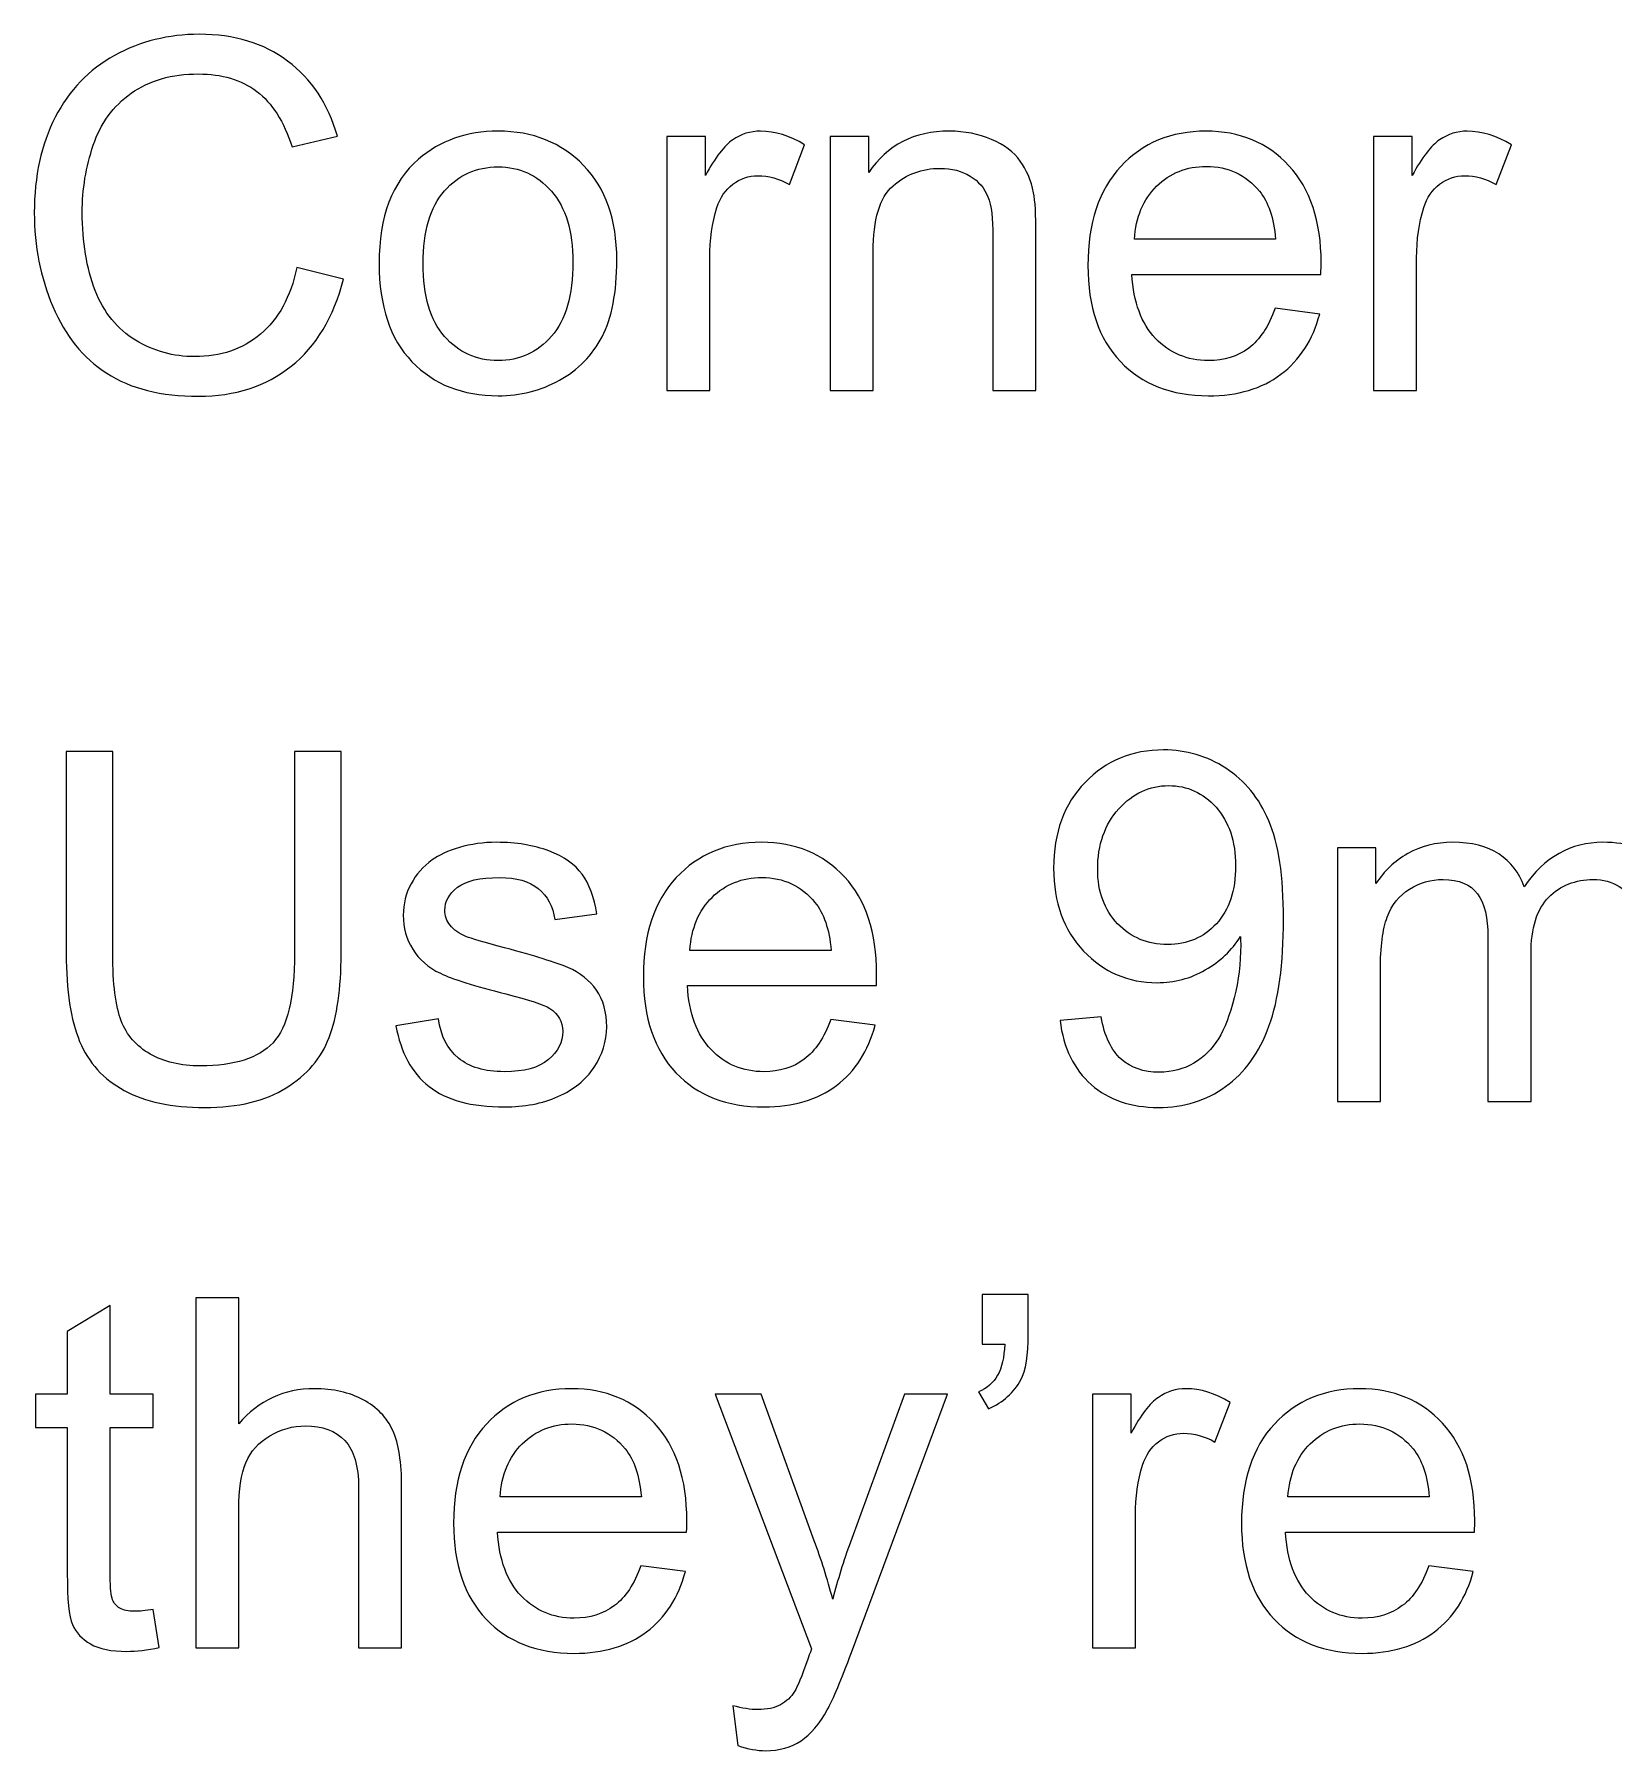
# Model space of a CAD drawing. Header units: millimetres. Extents: x 198 to 2323, y -968 to 148.
# Drawn here: x 1281.2 to 1363.2, y -944 to -854.8 of the extents above; entities that cross this region are included whole.
import ezdxf

# ---------------------------------------------------------------- set-up
doc = ezdxf.new("R2010")
doc.units = ezdxf.units.MM
doc.header["$MEASUREMENT"] = 0
doc.layers.add('Layer 1', color=7, linetype='Continuous')

msp = doc.modelspace()

# ---------------------------------------------------------------- linework, layer by layer
at = {"layer": 'Layer 1', "color": 250}
for points, knots in [([(1294.8207, -866.9577), (1294.8207, -866.9577), (1297.2337, -867.5673), (1297.2337, -867.5673), (1296.7299, -869.5442), (1295.824, -871.0471), (1294.5159, -872.0842), (1293.2078, -873.1214), (1291.6076, -873.6421), (1289.7153, -873.6421), (1287.7595, -873.6421), (1286.1678, -873.2442), (1284.9401, -872.4441), (1283.7124, -871.6482), (1282.7811, -870.4925), (1282.1419, -868.9812), (1281.5026, -867.4657), (1281.1809, -865.8443), (1281.1809, -864.1086), (1281.1809, -862.2163), (1281.5407, -860.5653), (1282.2646, -859.1556), (1282.9885, -857.7459), (1284.0172, -856.6749), (1285.3507, -855.9425), (1286.6842, -855.2102), (1288.1532, -854.8461), (1289.7534, -854.8461), (1291.5737, -854.8461), (1293.102, -855.3075), (1294.3381, -856.2346), (1295.5785, -857.1617), (1296.4421, -858.4614), (1296.9289, -860.1378), (1296.9289, -860.1378), (1294.5667, -860.6966), (1294.5667, -860.6966), (1294.1476, -859.3758), (1293.5338, -858.4106), (1292.7337, -857.8094), (1291.9336, -857.2041), (1290.926, -856.9035), (1289.7111, -856.9035), (1288.3183, -856.9035), (1287.1499, -857.2379), (1286.2143, -857.9068), (1285.2788, -858.5757), (1284.6184, -859.4774), (1284.2416, -860.6034), (1283.8606, -861.7337), (1283.6701, -862.8979), (1283.6701, -864.0959), (1283.6701, -865.6411), (1283.8945, -866.9915), (1284.3432, -868.143), (1284.7919, -869.2987), (1285.4904, -870.1581), (1286.4387, -870.7296), (1287.387, -871.3011), (1288.4114, -871.5847), (1289.5163, -871.5847), (1290.8625, -871.5847), (1291.9971, -871.1952), (1292.9284, -870.4205), (1293.8597, -869.6416), (1294.4905, -868.4901), (1294.8207, -866.9577)], [0, 0, 0, 0, 0.0454545, 0.0454545, 0.0454545, 0.0909091, 0.0909091, 0.0909091, 0.1363636, 0.1363636, 0.1363636, 0.1818182, 0.1818182, 0.1818182, 0.2272727, 0.2272727, 0.2272727, 0.2727273, 0.2727273, 0.2727273, 0.3181818, 0.3181818, 0.3181818, 0.3636364, 0.3636364, 0.3636364, 0.4090909, 0.4090909, 0.4090909, 0.4545455, 0.4545455, 0.4545455, 0.5, 0.5, 0.5, 0.5454545, 0.5454545, 0.5454545, 0.5909091, 0.5909091, 0.5909091, 0.6363636, 0.6363636, 0.6363636, 0.6818182, 0.6818182, 0.6818182, 0.7272727, 0.7272727, 0.7272727, 0.7727273, 0.7727273, 0.7727273, 0.8181818, 0.8181818, 0.8181818, 0.8636364, 0.8636364, 0.8636364, 0.9090909, 0.9090909, 0.9090909, 0.9545455, 0.9545455, 0.9545455, 1, 1, 1, 1]), ([(1299.0921, -866.746), (1299.0921, -864.3118), (1299.7694, -862.5084), (1301.1283, -861.3358), (1302.2586, -860.3621), (1303.6429, -859.8753), (1305.2728, -859.8753), (1307.0804, -859.8753), (1308.5621, -860.468), (1309.7135, -861.6533), (1310.8608, -862.8344), (1311.4365, -864.4727), (1311.4365, -866.5597), (1311.4365, -868.2531), (1311.1825, -869.5823), (1310.6745, -870.5518), (1310.1665, -871.5212), (1309.4257, -872.2747), (1308.452, -872.8124), (1307.4826, -873.35), (1306.42, -873.6167), (1305.2728, -873.6167), (1303.427, -873.6167), (1301.9369, -873.0283), (1300.7981, -871.8472), (1299.6594, -870.6661), (1299.0921, -868.9643), (1299.0921, -866.746)], [0, 0, 0, 0, 0.1111111, 0.1111111, 0.1111111, 0.2222222, 0.2222222, 0.2222222, 0.3333333, 0.3333333, 0.3333333, 0.4444444, 0.4444444, 0.4444444, 0.5555556, 0.5555556, 0.5555556, 0.6666667, 0.6666667, 0.6666667, 0.7777778, 0.7777778, 0.7777778, 0.8888889, 0.8888889, 0.8888889, 1, 1, 1, 1]), ([(1314.0315, -873.3373), (1314.0315, -873.3373), (1314.0315, -860.1547), (1314.0315, -860.1547), (1314.0315, -860.1547), (1316.0381, -860.1547), (1316.0381, -860.1547), (1316.0381, -860.1547), (1316.0381, -862.174), (1316.0381, -862.174), (1316.5503, -861.2384), (1317.0245, -860.6204), (1317.4605, -860.324), (1317.8965, -860.0235), (1318.3749, -859.8753), (1318.8956, -859.8753), (1319.6491, -859.8753), (1320.4154, -860.1124), (1321.1943, -860.5823), (1321.1943, -860.5823), (1320.3984, -862.6439), (1320.3984, -862.6439), (1319.8566, -862.3391), (1319.3147, -862.1867), (1318.7728, -862.1867), (1318.286, -862.1867), (1317.85, -862.3349), (1317.4647, -862.627), (1317.0795, -862.9191), (1316.8043, -863.3255), (1316.6392, -863.8462), (1316.3895, -864.6378), (1316.2667, -865.5056), (1316.2667, -866.4497), (1316.2667, -866.4497), (1316.2667, -873.3373), (1316.2667, -873.3373), (1316.2667, -873.3373), (1314.0315, -873.3373), (1314.0315, -873.3373)], [0, 0, 0, 0, 0.0769231, 0.0769231, 0.0769231, 0.1538462, 0.1538462, 0.1538462, 0.2307692, 0.2307692, 0.2307692, 0.3076923, 0.3076923, 0.3076923, 0.3846154, 0.3846154, 0.3846154, 0.4615385, 0.4615385, 0.4615385, 0.5384615, 0.5384615, 0.5384615, 0.6153846, 0.6153846, 0.6153846, 0.6923077, 0.6923077, 0.6923077, 0.7692308, 0.7692308, 0.7692308, 0.8461538, 0.8461538, 0.8461538, 0.9230769, 0.9230769, 0.9230769, 1, 1, 1, 1]), ([(1322.5151, -873.3373), (1322.5151, -873.3373), (1322.5151, -860.1547), (1322.5151, -860.1547), (1322.5151, -860.1547), (1324.5217, -860.1547), (1324.5217, -860.1547), (1324.5217, -860.1547), (1324.5217, -862.0258), (1324.5217, -862.0258), (1325.4869, -860.5907), (1326.8839, -859.8753), (1328.7085, -859.8753), (1329.5043, -859.8753), (1330.2325, -860.0192), (1330.8971, -860.3029), (1331.5617, -860.5865), (1332.0613, -860.9633), (1332.3915, -861.4247), (1332.7217, -861.8861), (1332.9545, -862.4365), (1333.0857, -863.0715), (1333.1662, -863.4863), (1333.2085, -864.2102), (1333.2085, -865.2432), (1333.2085, -865.2432), (1333.2085, -873.3373), (1333.2085, -873.3373), (1333.2085, -873.3373), (1330.9733, -873.3373), (1330.9733, -873.3373), (1330.9733, -873.3373), (1330.9733, -865.3278), (1330.9733, -865.3278), (1330.9733, -864.4177), (1330.8886, -863.7361), (1330.7151, -863.2874), (1330.5415, -862.8386), (1330.2325, -862.4788), (1329.7922, -862.2079), (1329.3519, -861.9412), (1328.8312, -861.8057), (1328.2386, -861.8057), (1327.2903, -861.8057), (1326.4733, -862.1063), (1325.7832, -862.7116), (1325.0932, -863.3128), (1324.7503, -864.46), (1324.7503, -866.1449), (1324.7503, -866.1449), (1324.7503, -873.3373), (1324.7503, -873.3373), (1324.7503, -873.3373), (1322.5151, -873.3373), (1322.5151, -873.3373)], [0, 0, 0, 0, 0.0555556, 0.0555556, 0.0555556, 0.1111111, 0.1111111, 0.1111111, 0.1666667, 0.1666667, 0.1666667, 0.2222222, 0.2222222, 0.2222222, 0.2777778, 0.2777778, 0.2777778, 0.3333333, 0.3333333, 0.3333333, 0.3888889, 0.3888889, 0.3888889, 0.4444444, 0.4444444, 0.4444444, 0.5, 0.5, 0.5, 0.5555556, 0.5555556, 0.5555556, 0.6111111, 0.6111111, 0.6111111, 0.6666667, 0.6666667, 0.6666667, 0.7222222, 0.7222222, 0.7222222, 0.7777778, 0.7777778, 0.7777778, 0.8333333, 0.8333333, 0.8333333, 0.8888889, 0.8888889, 0.8888889, 0.9444444, 0.9444444, 0.9444444, 1, 1, 1, 1]), ([(1345.6333, -869.0701), (1345.6333, -869.0701), (1347.9447, -869.3749), (1347.9447, -869.3749), (1347.5849, -870.7169), (1346.9118, -871.7625), (1345.9296, -872.5033), (1344.9475, -873.2442), (1343.6944, -873.6167), (1342.1662, -873.6167), (1340.2443, -873.6167), (1338.7203, -873.024), (1337.5942, -871.8387), (1336.4681, -870.6576), (1335.9051, -868.9939), (1335.9051, -866.8561), (1335.9051, -864.6463), (1336.4724, -862.9275), (1337.6111, -861.7083), (1338.7499, -860.4849), (1340.2273, -859.8753), (1342.0434, -859.8753), (1343.8003, -859.8753), (1345.2354, -860.4722), (1346.3487, -861.6702), (1347.4621, -862.8683), (1348.0209, -864.5531), (1348.0209, -866.7248), (1348.0209, -866.8561), (1348.0167, -867.055), (1348.0082, -867.3175), (1348.0082, -867.3175), (1338.1911, -867.3175), (1338.1911, -867.3175), (1338.2758, -868.7611), (1338.6822, -869.8702), (1339.4188, -870.6364), (1340.1511, -871.4027), (1341.0698, -871.7879), (1342.1662, -871.7879), (1342.9832, -871.7879), (1343.6817, -871.572), (1344.2575, -871.1402), (1344.8374, -870.7084), (1345.2946, -870.0184), (1345.6333, -869.0701)], [0, 0, 0, 0, 0.0666667, 0.0666667, 0.0666667, 0.1333333, 0.1333333, 0.1333333, 0.2, 0.2, 0.2, 0.2666667, 0.2666667, 0.2666667, 0.3333333, 0.3333333, 0.3333333, 0.4, 0.4, 0.4, 0.4666667, 0.4666667, 0.4666667, 0.5333333, 0.5333333, 0.5333333, 0.6, 0.6, 0.6, 0.6666667, 0.6666667, 0.6666667, 0.7333333, 0.7333333, 0.7333333, 0.8, 0.8, 0.8, 0.8666667, 0.8666667, 0.8666667, 0.9333333, 0.9333333, 0.9333333, 1, 1, 1, 1]), ([(1350.7429, -873.3373), (1350.7429, -873.3373), (1350.7429, -860.1547), (1350.7429, -860.1547), (1350.7429, -860.1547), (1352.7495, -860.1547), (1352.7495, -860.1547), (1352.7495, -860.1547), (1352.7495, -862.174), (1352.7495, -862.174), (1353.2617, -861.2384), (1353.7359, -860.6204), (1354.1719, -860.324), (1354.6079, -860.0235), (1355.0863, -859.8753), (1355.607, -859.8753), (1356.3605, -859.8753), (1357.1268, -860.1124), (1357.9057, -860.5823), (1357.9057, -860.5823), (1357.1098, -862.6439), (1357.1098, -862.6439), (1356.568, -862.3391), (1356.0261, -862.1867), (1355.4842, -862.1867), (1354.9974, -862.1867), (1354.5614, -862.3349), (1354.1761, -862.627), (1353.7909, -862.9191), (1353.5157, -863.3255), (1353.3506, -863.8462), (1353.1009, -864.6378), (1352.9781, -865.5056), (1352.9781, -866.4497), (1352.9781, -866.4497), (1352.9781, -873.3373), (1352.9781, -873.3373), (1352.9781, -873.3373), (1350.7429, -873.3373), (1350.7429, -873.3373)], [0, 0, 0, 0, 0.0769231, 0.0769231, 0.0769231, 0.1538462, 0.1538462, 0.1538462, 0.2307692, 0.2307692, 0.2307692, 0.3076923, 0.3076923, 0.3076923, 0.3846154, 0.3846154, 0.3846154, 0.4615385, 0.4615385, 0.4615385, 0.5384615, 0.5384615, 0.5384615, 0.6153846, 0.6153846, 0.6153846, 0.6923077, 0.6923077, 0.6923077, 0.7692308, 0.7692308, 0.7692308, 0.8461538, 0.8461538, 0.8461538, 0.9230769, 0.9230769, 0.9230769, 1, 1, 1, 1]), ([(1301.3781, -866.7502), (1301.3781, -868.4351), (1301.7464, -869.6966), (1302.483, -870.5306), (1303.2238, -871.3688), (1304.1509, -871.7879), (1305.2728, -871.7879), (1306.3819, -871.7879), (1307.3048, -871.3688), (1308.0456, -870.5264), (1308.7822, -869.6839), (1309.1505, -868.4012), (1309.1505, -866.6783), (1309.1505, -865.0527), (1308.778, -863.8208), (1308.0371, -862.9868), (1307.2963, -862.1486), (1306.3734, -861.7295), (1305.2728, -861.7295), (1304.1509, -861.7295), (1303.2238, -862.1444), (1302.483, -862.9783), (1301.7464, -863.8123), (1301.3781, -865.0696), (1301.3781, -866.7502)], [0, 0, 0, 0, 0.125, 0.125, 0.125, 0.25, 0.25, 0.25, 0.375, 0.375, 0.375, 0.5, 0.5, 0.5, 0.625, 0.625, 0.625, 0.75, 0.75, 0.75, 0.875, 0.875, 0.875, 1, 1, 1, 1]), ([(1338.3181, -865.4887), (1338.3181, -865.4887), (1345.6587, -865.4887), (1345.6587, -865.4887), (1345.5613, -864.3796), (1345.2777, -863.5498), (1344.8163, -862.9953), (1344.1093, -862.1359), (1343.1864, -861.7041), (1342.0561, -861.7041), (1341.0317, -861.7041), (1340.1723, -862.047), (1339.4738, -862.7328), (1338.7795, -863.4186), (1338.3943, -864.3372), (1338.3181, -865.4887)], [0, 0, 0, 0, 0.2, 0.2, 0.2, 0.4, 0.4, 0.4, 0.6, 0.6, 0.6, 0.8, 0.8, 0.8, 1, 1, 1, 1]), ([(1294.7026, -892.0831), (1294.7026, -892.0831), (1297.1156, -892.0831), (1297.1156, -892.0831), (1297.1156, -892.0831), (1297.1156, -902.586), (1297.1156, -902.586), (1297.1156, -904.4148), (1296.9082, -905.8668), (1296.4975, -906.9421), (1296.0827, -908.0131), (1295.3376, -908.8894), (1294.2623, -909.5625), (1293.1828, -910.2356), (1291.7731, -910.5743), (1290.0205, -910.5743), (1288.323, -910.5743), (1286.9302, -910.2822), (1285.8507, -909.6938), (1284.767, -909.1053), (1283.9965, -908.2587), (1283.5351, -907.1453), (1283.0736, -906.0319), (1282.8408, -904.5122), (1282.8408, -902.586), (1282.8408, -902.586), (1282.8408, -892.0831), (1282.8408, -892.0831), (1282.8408, -892.0831), (1285.2538, -892.0831), (1285.2538, -892.0831), (1285.2538, -892.0831), (1285.2538, -902.5818), (1285.2538, -902.5818), (1285.2538, -904.1608), (1285.402, -905.3292), (1285.6941, -906.0743), (1285.9862, -906.8236), (1286.4857, -907.4035), (1287.2011, -907.8057), (1287.9123, -908.2121), (1288.7844, -908.4153), (1289.8131, -908.4153), (1291.5742, -908.4153), (1292.8315, -908.0131), (1293.5808, -907.213), (1294.3301, -906.4087), (1294.7026, -904.8678), (1294.7026, -902.5818), (1294.7026, -902.5818), (1294.7026, -892.0831), (1294.7026, -892.0831)], [0, 0, 0, 0, 0.0588235, 0.0588235, 0.0588235, 0.1176471, 0.1176471, 0.1176471, 0.1764706, 0.1764706, 0.1764706, 0.2352941, 0.2352941, 0.2352941, 0.2941176, 0.2941176, 0.2941176, 0.3529412, 0.3529412, 0.3529412, 0.4117647, 0.4117647, 0.4117647, 0.4705882, 0.4705882, 0.4705882, 0.5294118, 0.5294118, 0.5294118, 0.5882353, 0.5882353, 0.5882353, 0.6470588, 0.6470588, 0.6470588, 0.7058824, 0.7058824, 0.7058824, 0.7647059, 0.7647059, 0.7647059, 0.8235294, 0.8235294, 0.8235294, 0.8823529, 0.8823529, 0.8823529, 0.9411765, 0.9411765, 0.9411765, 1, 1, 1, 1]), ([(1334.4578, -906.0531), (1334.4578, -906.0531), (1336.5914, -905.8753), (1336.5914, -905.8753), (1336.7734, -906.8828), (1337.1206, -907.611), (1337.6328, -908.0639), (1338.145, -908.5169), (1338.8012, -908.7455), (1339.6055, -908.7455), (1340.2913, -908.7455), (1340.8925, -908.5889), (1341.4132, -908.2714), (1341.9339, -907.9581), (1342.3572, -907.539), (1342.6832, -907.0098), (1343.0091, -906.4849), (1343.2843, -905.7737), (1343.5087, -904.8805), (1343.733, -903.9872), (1343.8431, -903.0771), (1343.8431, -902.15), (1343.8431, -902.0526), (1343.8389, -901.9002), (1343.8304, -901.7012), (1343.3859, -902.4124), (1342.7763, -902.9924), (1342.0058, -903.4327), (1341.2354, -903.8772), (1340.3972, -904.0973), (1339.4997, -904.0973), (1337.9969, -904.0973), (1336.7269, -903.5512), (1335.6855, -902.459), (1334.6483, -901.371), (1334.1276, -899.9317), (1334.1276, -898.1452), (1334.1276, -896.2995), (1334.6695, -894.8178), (1335.7574, -893.6918), (1336.8412, -892.5699), (1338.2001, -892.0069), (1339.8384, -892.0069), (1341.0152, -892.0069), (1342.0947, -892.3244), (1343.0769, -892.9636), (1344.0548, -893.5986), (1344.7956, -894.5046), (1345.3036, -895.6857), (1345.8116, -896.8625), (1346.0656, -898.5686), (1346.0656, -900.7995), (1346.0656, -903.1236), (1345.8158, -904.9736), (1345.3121, -906.3494), (1344.8083, -907.7295), (1344.0548, -908.7751), (1343.0599, -909.4948), (1342.0651, -910.2145), (1340.9009, -910.5743), (1339.5632, -910.5743), (1338.1408, -910.5743), (1336.9809, -910.1806), (1336.0792, -909.389), (1335.1817, -908.5973), (1334.6398, -907.484), (1334.4578, -906.0531)], [0, 0, 0, 0, 0.0454545, 0.0454545, 0.0454545, 0.0909091, 0.0909091, 0.0909091, 0.1363636, 0.1363636, 0.1363636, 0.1818182, 0.1818182, 0.1818182, 0.2272727, 0.2272727, 0.2272727, 0.2727273, 0.2727273, 0.2727273, 0.3181818, 0.3181818, 0.3181818, 0.3636364, 0.3636364, 0.3636364, 0.4090909, 0.4090909, 0.4090909, 0.4545455, 0.4545455, 0.4545455, 0.5, 0.5, 0.5, 0.5454545, 0.5454545, 0.5454545, 0.5909091, 0.5909091, 0.5909091, 0.6363636, 0.6363636, 0.6363636, 0.6818182, 0.6818182, 0.6818182, 0.7272727, 0.7272727, 0.7272727, 0.7727273, 0.7727273, 0.7727273, 0.8181818, 0.8181818, 0.8181818, 0.8636364, 0.8636364, 0.8636364, 0.9090909, 0.9090909, 0.9090909, 0.9545455, 0.9545455, 0.9545455, 1, 1, 1, 1]), ([(1343.5764, -898.0309), (1343.5764, -896.7525), (1343.2377, -895.7365), (1342.5604, -894.9872), (1341.8873, -894.2379), (1341.066, -893.8611), (1340.1008, -893.8611), (1339.1018, -893.8611), (1338.2382, -894.2633), (1337.51, -895.0718), (1336.7777, -895.8804), (1336.4136, -896.9303), (1336.4136, -898.2172), (1336.4136, -899.3729), (1336.7607, -900.3127), (1337.4508, -901.0324), (1338.145, -901.7563), (1339.0086, -902.1161), (1340.0373, -902.1161), (1341.0703, -902.1161), (1341.9169, -901.7563), (1342.5816, -901.0324), (1343.2462, -900.3127), (1343.5764, -899.3094), (1343.5764, -898.0309)], [0, 0, 0, 0, 0.125, 0.125, 0.125, 0.25, 0.25, 0.25, 0.375, 0.375, 0.375, 0.5, 0.5, 0.5, 0.625, 0.625, 0.625, 0.75, 0.75, 0.75, 0.875, 0.875, 0.875, 1, 1, 1, 1]), ([(1299.9646, -906.3325), (1299.9646, -906.3325), (1302.1744, -905.9769), (1302.1744, -905.9769), (1302.2972, -906.8617), (1302.6443, -907.539), (1303.2116, -908.0131), (1303.7788, -908.483), (1304.5747, -908.7201), (1305.5907, -908.7201), (1306.6194, -908.7201), (1307.3814, -908.5127), (1307.8809, -908.0936), (1308.3762, -907.6787), (1308.626, -907.1876), (1308.626, -906.6246), (1308.626, -906.1208), (1308.4016, -905.7229), (1307.9571, -905.435), (1307.6439, -905.2361), (1306.8819, -904.9863), (1305.6711, -904.6773), (1304.0371, -904.2666), (1302.9068, -903.911), (1302.2718, -903.6105), (1301.641, -903.3057), (1301.1626, -902.8908), (1300.8367, -902.3574), (1300.5107, -901.8282), (1300.3456, -901.2398), (1300.3456, -900.5963), (1300.3456, -900.0079), (1300.4811, -899.466), (1300.7478, -898.9665), (1301.0187, -898.467), (1301.3828, -898.0521), (1301.8442, -897.7219), (1302.1913, -897.4679), (1302.6655, -897.252), (1303.2624, -897.0742), (1303.8635, -896.8964), (1304.5027, -896.8075), (1305.1885, -896.8075), (1306.2215, -896.8075), (1307.1274, -896.9557), (1307.9063, -897.2562), (1308.6895, -897.5526), (1309.2652, -897.959), (1309.6378, -898.467), (1310.0061, -898.9792), (1310.2643, -899.6608), (1310.404, -900.5159), (1310.404, -900.5159), (1308.2196, -900.8207), (1308.2196, -900.8207), (1308.1222, -900.1349), (1307.8344, -899.5973), (1307.3602, -899.212), (1306.8861, -898.8268), (1306.2172, -898.6363), (1305.3494, -898.6363), (1304.3292, -898.6363), (1303.5968, -898.8056), (1303.1608, -899.1443), (1302.7247, -899.483), (1302.5046, -899.8809), (1302.5046, -900.3339), (1302.5046, -900.6217), (1302.5935, -900.8842), (1302.7755, -901.117), (1302.9576, -901.3541), (1303.2412, -901.5531), (1303.6307, -901.7097), (1303.855, -901.7944), (1304.507, -901.9849), (1305.5992, -902.2812), (1307.174, -902.7003), (1308.2746, -903.0474), (1308.9012, -903.3141), (1309.5277, -903.5808), (1310.0188, -903.9745), (1310.3744, -904.4825), (1310.7342, -904.9948), (1310.912, -905.6298), (1310.912, -906.3918), (1310.912, -907.1326), (1310.6961, -907.8311), (1310.2601, -908.4873), (1309.824, -909.1434), (1309.1975, -909.6514), (1308.3805, -910.0113), (1307.5592, -910.3711), (1306.6321, -910.5489), (1305.5992, -910.5489), (1303.8889, -910.5489), (1302.5808, -910.1933), (1301.6833, -909.4863), (1300.7859, -908.7751), (1300.2144, -907.7253), (1299.9646, -906.3325)], [0, 0, 0, 0, 0.030303, 0.030303, 0.030303, 0.0606061, 0.0606061, 0.0606061, 0.0909091, 0.0909091, 0.0909091, 0.1212121, 0.1212121, 0.1212121, 0.1515152, 0.1515152, 0.1515152, 0.1818182, 0.1818182, 0.1818182, 0.2121212, 0.2121212, 0.2121212, 0.2424242, 0.2424242, 0.2424242, 0.2727273, 0.2727273, 0.2727273, 0.3030303, 0.3030303, 0.3030303, 0.3333333, 0.3333333, 0.3333333, 0.3636364, 0.3636364, 0.3636364, 0.3939394, 0.3939394, 0.3939394, 0.4242424, 0.4242424, 0.4242424, 0.4545455, 0.4545455, 0.4545455, 0.4848485, 0.4848485, 0.4848485, 0.5151515, 0.5151515, 0.5151515, 0.5454545, 0.5454545, 0.5454545, 0.5757576, 0.5757576, 0.5757576, 0.6060606, 0.6060606, 0.6060606, 0.6363636, 0.6363636, 0.6363636, 0.6666667, 0.6666667, 0.6666667, 0.6969697, 0.6969697, 0.6969697, 0.7272727, 0.7272727, 0.7272727, 0.7575758, 0.7575758, 0.7575758, 0.7878788, 0.7878788, 0.7878788, 0.8181818, 0.8181818, 0.8181818, 0.8484848, 0.8484848, 0.8484848, 0.8787879, 0.8787879, 0.8787879, 0.9090909, 0.9090909, 0.9090909, 0.9393939, 0.9393939, 0.9393939, 0.969697, 0.969697, 0.969697, 1, 1, 1, 1]), ([(1322.5452, -906.0023), (1322.5452, -906.0023), (1324.8566, -906.3071), (1324.8566, -906.3071), (1324.4968, -907.6491), (1323.8237, -908.6947), (1322.8415, -909.4355), (1321.8594, -910.1764), (1320.6063, -910.5489), (1319.0781, -910.5489), (1317.1562, -910.5489), (1315.6322, -909.9562), (1314.5061, -908.7709), (1313.38, -907.5898), (1312.817, -905.9261), (1312.817, -903.7883), (1312.817, -901.5785), (1313.3843, -899.8597), (1314.523, -898.6405), (1315.6618, -897.4171), (1317.1392, -896.8075), (1318.9553, -896.8075), (1320.7122, -896.8075), (1322.1473, -897.4044), (1323.2606, -898.6024), (1324.374, -899.8005), (1324.9328, -901.4853), (1324.9328, -903.657), (1324.9328, -903.7883), (1324.9286, -903.9872), (1324.9201, -904.2497), (1324.9201, -904.2497), (1315.103, -904.2497), (1315.103, -904.2497), (1315.1877, -905.6933), (1315.5941, -906.8024), (1316.3307, -907.5686), (1317.063, -908.3349), (1317.9817, -908.7201), (1319.0781, -908.7201), (1319.8951, -908.7201), (1320.5936, -908.5042), (1321.1694, -908.0724), (1321.7493, -907.6406), (1322.2065, -906.9506), (1322.5452, -906.0023)], [0, 0, 0, 0, 0.0666667, 0.0666667, 0.0666667, 0.1333333, 0.1333333, 0.1333333, 0.2, 0.2, 0.2, 0.2666667, 0.2666667, 0.2666667, 0.3333333, 0.3333333, 0.3333333, 0.4, 0.4, 0.4, 0.4666667, 0.4666667, 0.4666667, 0.5333333, 0.5333333, 0.5333333, 0.6, 0.6, 0.6, 0.6666667, 0.6666667, 0.6666667, 0.7333333, 0.7333333, 0.7333333, 0.8, 0.8, 0.8, 0.8666667, 0.8666667, 0.8666667, 0.9333333, 0.9333333, 0.9333333, 1, 1, 1, 1]), ([(1348.8638, -910.2695), (1348.8638, -910.2695), (1348.8638, -897.0869), (1348.8638, -897.0869), (1348.8638, -897.0869), (1350.8704, -897.0869), (1350.8704, -897.0869), (1350.8704, -897.0869), (1350.8704, -898.9496), (1350.8704, -898.9496), (1351.281, -898.3061), (1351.8314, -897.7854), (1352.5172, -897.3959), (1353.203, -897.0022), (1353.9819, -896.8075), (1354.8582, -896.8075), (1355.8319, -896.8075), (1356.632, -897.0107), (1357.2543, -897.4129), (1357.8766, -897.8193), (1358.3168, -898.3823), (1358.5708, -899.1104), (1359.6207, -897.5737), (1360.9796, -896.8075), (1362.656, -896.8075), (1363.9683, -896.8075), (1364.9801, -897.1673), (1365.6828, -897.8912), (1366.3898, -898.6151), (1366.7454, -899.7285), (1366.7454, -901.2313), (1366.7454, -901.2313), (1366.7454, -910.2695), (1366.7454, -910.2695), (1366.7454, -910.2695), (1364.5102, -910.2695), (1364.5102, -910.2695), (1364.5102, -910.2695), (1364.5102, -901.9722), (1364.5102, -901.9722), (1364.5102, -901.0832), (1364.434, -900.4397), (1364.2901, -900.046), (1364.1461, -899.6523), (1363.8837, -899.339), (1363.4984, -899.0977), (1363.1174, -898.8564), (1362.6687, -898.7379), (1362.1565, -898.7379), (1361.2251, -898.7379), (1360.4547, -899.0469), (1359.8408, -899.6608), (1359.227, -900.2788), (1358.9222, -901.2652), (1358.9222, -902.6199), (1358.9222, -902.6199), (1358.9222, -910.2695), (1358.9222, -910.2695), (1358.9222, -910.2695), (1356.687, -910.2695), (1356.687, -910.2695), (1356.687, -910.2695), (1356.687, -901.7139), (1356.687, -901.7139), (1356.687, -900.7233), (1356.505, -899.9783), (1356.1409, -899.483), (1355.7768, -898.9877), (1355.1799, -898.7379), (1354.3544, -898.7379), (1353.7279, -898.7379), (1353.1479, -898.903), (1352.6145, -899.2332), (1352.0811, -899.5634), (1351.6959, -900.046), (1351.4546, -900.6852), (1351.2175, -901.3202), (1351.099, -902.2389), (1351.099, -903.4369), (1351.099, -903.4369), (1351.099, -910.2695), (1351.099, -910.2695), (1351.099, -910.2695), (1348.8638, -910.2695), (1348.8638, -910.2695)], [0, 0, 0, 0, 0.0357143, 0.0357143, 0.0357143, 0.0714286, 0.0714286, 0.0714286, 0.1071429, 0.1071429, 0.1071429, 0.1428571, 0.1428571, 0.1428571, 0.1785714, 0.1785714, 0.1785714, 0.2142857, 0.2142857, 0.2142857, 0.25, 0.25, 0.25, 0.2857143, 0.2857143, 0.2857143, 0.3214286, 0.3214286, 0.3214286, 0.3571429, 0.3571429, 0.3571429, 0.3928571, 0.3928571, 0.3928571, 0.4285714, 0.4285714, 0.4285714, 0.4642857, 0.4642857, 0.4642857, 0.5, 0.5, 0.5, 0.5357143, 0.5357143, 0.5357143, 0.5714286, 0.5714286, 0.5714286, 0.6071429, 0.6071429, 0.6071429, 0.6428571, 0.6428571, 0.6428571, 0.6785714, 0.6785714, 0.6785714, 0.7142857, 0.7142857, 0.7142857, 0.75, 0.75, 0.75, 0.7857143, 0.7857143, 0.7857143, 0.8214286, 0.8214286, 0.8214286, 0.8571429, 0.8571429, 0.8571429, 0.8928571, 0.8928571, 0.8928571, 0.9285714, 0.9285714, 0.9285714, 0.9642857, 0.9642857, 0.9642857, 1, 1, 1, 1]), ([(1315.23, -902.4209), (1315.23, -902.4209), (1322.5706, -902.4209), (1322.5706, -902.4209), (1322.4732, -901.3118), (1322.1896, -900.482), (1321.7282, -899.9275), (1321.0212, -899.0681), (1320.0983, -898.6363), (1318.968, -898.6363), (1317.9436, -898.6363), (1317.0842, -898.9792), (1316.3857, -899.665), (1315.6914, -900.3508), (1315.3062, -901.2694), (1315.23, -902.4209)], [0, 0, 0, 0, 0.2, 0.2, 0.2, 0.4, 0.4, 0.4, 0.6, 0.6, 0.6, 0.8, 0.8, 0.8, 1, 1, 1, 1]), ([(1289.5676, -938.6456), (1289.5676, -938.6456), (1289.5676, -920.4592), (1289.5676, -920.4592), (1289.5676, -920.4592), (1291.8028, -920.4592), (1291.8028, -920.4592), (1291.8028, -920.4592), (1291.8028, -927.0039), (1291.8028, -927.0039), (1292.84, -925.789), (1294.1481, -925.1836), (1295.7313, -925.1836), (1296.7008, -925.1836), (1297.5432, -925.3741), (1298.2629, -925.7593), (1298.9783, -926.1446), (1299.4905, -926.6737), (1299.7996, -927.3511), (1300.1086, -928.0284), (1300.261, -929.0148), (1300.261, -930.3017), (1300.261, -930.3017), (1300.261, -938.6456), (1300.261, -938.6456), (1300.261, -938.6456), (1298.0258, -938.6456), (1298.0258, -938.6456), (1298.0258, -938.6456), (1298.0258, -930.3102), (1298.0258, -930.3102), (1298.0258, -929.1968), (1297.7845, -928.384), (1297.3061, -927.876), (1296.8235, -927.368), (1296.1462, -927.114), (1295.2657, -927.114), (1294.6095, -927.114), (1293.9914, -927.2833), (1293.4115, -927.6262), (1292.8315, -927.9691), (1292.4209, -928.4348), (1292.1711, -929.0232), (1291.9256, -929.6074), (1291.8028, -930.416), (1291.8028, -931.4489), (1291.8028, -931.4489), (1291.8028, -938.6456), (1291.8028, -938.6456), (1291.8028, -938.6456), (1289.5676, -938.6456), (1289.5676, -938.6456)], [0, 0, 0, 0, 0.0588235, 0.0588235, 0.0588235, 0.1176471, 0.1176471, 0.1176471, 0.1764706, 0.1764706, 0.1764706, 0.2352941, 0.2352941, 0.2352941, 0.2941176, 0.2941176, 0.2941176, 0.3529412, 0.3529412, 0.3529412, 0.4117647, 0.4117647, 0.4117647, 0.4705882, 0.4705882, 0.4705882, 0.5294118, 0.5294118, 0.5294118, 0.5882353, 0.5882353, 0.5882353, 0.6470588, 0.6470588, 0.6470588, 0.7058824, 0.7058824, 0.7058824, 0.7647059, 0.7647059, 0.7647059, 0.8235294, 0.8235294, 0.8235294, 0.8823529, 0.8823529, 0.8823529, 0.9411765, 0.9411765, 0.9411765, 1, 1, 1, 1]), ([(1330.4192, -922.8722), (1330.4192, -922.8722), (1330.4192, -920.2814), (1330.4192, -920.2814), (1330.4192, -920.2814), (1332.8068, -920.2814), (1332.8068, -920.2814), (1332.8068, -920.2814), (1332.8068, -922.3388), (1332.8068, -922.3388), (1332.8068, -923.4395), (1332.6798, -924.2353), (1332.4216, -924.7179), (1332.0617, -925.3868), (1331.5072, -925.8863), (1330.7494, -926.225), (1330.7494, -926.225), (1330.216, -925.3445), (1330.216, -925.3445), (1330.6647, -925.1624), (1330.9949, -924.8788), (1331.2151, -924.4851), (1331.4352, -924.0956), (1331.558, -923.558), (1331.5834, -922.8722), (1331.5834, -922.8722), (1330.4192, -922.8722), (1330.4192, -922.8722)], [0, 0, 0, 0, 0.1111111, 0.1111111, 0.1111111, 0.2222222, 0.2222222, 0.2222222, 0.3333333, 0.3333333, 0.3333333, 0.4444444, 0.4444444, 0.4444444, 0.5555556, 0.5555556, 0.5555556, 0.6666667, 0.6666667, 0.6666667, 0.7777778, 0.7777778, 0.7777778, 0.8888889, 0.8888889, 0.8888889, 1, 1, 1, 1]), ([(1287.362, -936.6517), (1287.362, -936.6517), (1287.6668, -938.6244), (1287.6668, -938.6244), (1287.0403, -938.7557), (1286.4772, -938.8234), (1285.9862, -938.8234), (1285.1776, -938.8234), (1284.5511, -938.6964), (1284.1023, -938.4382), (1283.6578, -938.1799), (1283.3446, -937.8455), (1283.1625, -937.4264), (1282.9805, -937.0073), (1282.8916, -936.1268), (1282.8916, -934.7848), (1282.8916, -934.7848), (1282.8916, -927.1902), (1282.8916, -927.1902), (1282.8916, -927.1902), (1281.2406, -927.1902), (1281.2406, -927.1902), (1281.2406, -927.1902), (1281.2406, -925.463), (1281.2406, -925.463), (1281.2406, -925.463), (1282.8916, -925.463), (1282.8916, -925.463), (1282.8916, -925.463), (1282.8916, -922.2033), (1282.8916, -922.2033), (1282.8916, -922.2033), (1285.1268, -920.8614), (1285.1268, -920.8614), (1285.1268, -920.8614), (1285.1268, -925.463), (1285.1268, -925.463), (1285.1268, -925.463), (1287.362, -925.463), (1287.362, -925.463), (1287.362, -925.463), (1287.362, -927.1902), (1287.362, -927.1902), (1287.362, -927.1902), (1285.1268, -927.1902), (1285.1268, -927.1902), (1285.1268, -927.1902), (1285.1268, -934.9118), (1285.1268, -934.9118), (1285.1268, -935.551), (1285.1649, -935.9617), (1285.2453, -936.1437), (1285.3215, -936.3257), (1285.4485, -936.4697), (1285.6263, -936.5797), (1285.8041, -936.6856), (1286.0581, -936.7406), (1286.3883, -936.7406), (1286.6339, -936.7406), (1286.9598, -936.711), (1287.362, -936.6517)], [0, 0, 0, 0, 0.05, 0.05, 0.05, 0.1, 0.1, 0.1, 0.15, 0.15, 0.15, 0.2, 0.2, 0.2, 0.25, 0.25, 0.25, 0.3, 0.3, 0.3, 0.35, 0.35, 0.35, 0.4, 0.4, 0.4, 0.45, 0.45, 0.45, 0.5, 0.5, 0.5, 0.55, 0.55, 0.55, 0.6, 0.6, 0.6, 0.65, 0.65, 0.65, 0.7, 0.7, 0.7, 0.75, 0.75, 0.75, 0.8, 0.8, 0.8, 0.85, 0.85, 0.85, 0.9, 0.9, 0.9, 0.95, 0.95, 0.95, 1, 1, 1, 1]), ([(1312.6858, -934.3784), (1312.6858, -934.3784), (1314.9972, -934.6832), (1314.9972, -934.6832), (1314.6374, -936.0252), (1313.9643, -937.0708), (1312.9821, -937.8116), (1312, -938.5525), (1310.7469, -938.925), (1309.2187, -938.925), (1307.2968, -938.925), (1305.7728, -938.3323), (1304.6467, -937.147), (1303.5206, -935.9659), (1302.9576, -934.3022), (1302.9576, -932.1644), (1302.9576, -929.9546), (1303.5249, -928.2358), (1304.6636, -927.0166), (1305.8024, -925.7932), (1307.2798, -925.1836), (1309.0959, -925.1836), (1310.8528, -925.1836), (1312.2879, -925.7805), (1313.4012, -926.9785), (1314.5146, -928.1766), (1315.0734, -929.8614), (1315.0734, -932.0331), (1315.0734, -932.1644), (1315.0692, -932.3633), (1315.0607, -932.6258), (1315.0607, -932.6258), (1305.2436, -932.6258), (1305.2436, -932.6258), (1305.3283, -934.0694), (1305.7347, -935.1785), (1306.4713, -935.9447), (1307.2036, -936.711), (1308.1223, -937.0962), (1309.2187, -937.0962), (1310.0357, -937.0962), (1310.7342, -936.8803), (1311.31, -936.4485), (1311.8899, -936.0167), (1312.3471, -935.3267), (1312.6858, -934.3784)], [0, 0, 0, 0, 0.0666667, 0.0666667, 0.0666667, 0.1333333, 0.1333333, 0.1333333, 0.2, 0.2, 0.2, 0.2666667, 0.2666667, 0.2666667, 0.3333333, 0.3333333, 0.3333333, 0.4, 0.4, 0.4, 0.4666667, 0.4666667, 0.4666667, 0.5333333, 0.5333333, 0.5333333, 0.6, 0.6, 0.6, 0.6666667, 0.6666667, 0.6666667, 0.7333333, 0.7333333, 0.7333333, 0.8, 0.8, 0.8, 0.8666667, 0.8666667, 0.8666667, 0.9333333, 0.9333333, 0.9333333, 1, 1, 1, 1]), ([(1336.1384, -938.6456), (1336.1384, -938.6456), (1336.1384, -925.463), (1336.1384, -925.463), (1336.1384, -925.463), (1338.145, -925.463), (1338.145, -925.463), (1338.145, -925.463), (1338.145, -927.4823), (1338.145, -927.4823), (1338.6572, -926.5467), (1339.1314, -925.9287), (1339.5674, -925.6323), (1340.0034, -925.3318), (1340.4818, -925.1836), (1341.0025, -925.1836), (1341.756, -925.1836), (1342.5223, -925.4207), (1343.3012, -925.8906), (1343.3012, -925.8906), (1342.5053, -927.9522), (1342.5053, -927.9522), (1341.9635, -927.6474), (1341.4216, -927.495), (1340.8797, -927.495), (1340.3929, -927.495), (1339.9569, -927.6432), (1339.5716, -927.9353), (1339.1864, -928.2274), (1338.9112, -928.6338), (1338.7461, -929.1545), (1338.4964, -929.9461), (1338.3736, -930.8139), (1338.3736, -931.758), (1338.3736, -931.758), (1338.3736, -938.6456), (1338.3736, -938.6456), (1338.3736, -938.6456), (1336.1384, -938.6456), (1336.1384, -938.6456)], [0, 0, 0, 0, 0.0769231, 0.0769231, 0.0769231, 0.1538462, 0.1538462, 0.1538462, 0.2307692, 0.2307692, 0.2307692, 0.3076923, 0.3076923, 0.3076923, 0.3846154, 0.3846154, 0.3846154, 0.4615385, 0.4615385, 0.4615385, 0.5384615, 0.5384615, 0.5384615, 0.6153846, 0.6153846, 0.6153846, 0.6923077, 0.6923077, 0.6923077, 0.7692308, 0.7692308, 0.7692308, 0.8461538, 0.8461538, 0.8461538, 0.9230769, 0.9230769, 0.9230769, 1, 1, 1, 1]), ([(1353.6136, -934.3784), (1353.6136, -934.3784), (1355.925, -934.6832), (1355.925, -934.6832), (1355.5652, -936.0252), (1354.8921, -937.0708), (1353.9099, -937.8116), (1352.9278, -938.5525), (1351.6747, -938.925), (1350.1465, -938.925), (1348.2246, -938.925), (1346.7006, -938.3323), (1345.5745, -937.147), (1344.4484, -935.9659), (1343.8854, -934.3022), (1343.8854, -932.1644), (1343.8854, -929.9546), (1344.4527, -928.2358), (1345.5914, -927.0166), (1346.7302, -925.7932), (1348.2076, -925.1836), (1350.0237, -925.1836), (1351.7806, -925.1836), (1353.2157, -925.7805), (1354.329, -926.9785), (1355.4424, -928.1766), (1356.0012, -929.8614), (1356.0012, -932.0331), (1356.0012, -932.1644), (1355.997, -932.3633), (1355.9885, -932.6258), (1355.9885, -932.6258), (1346.1714, -932.6258), (1346.1714, -932.6258), (1346.2561, -934.0694), (1346.6625, -935.1785), (1347.3991, -935.9447), (1348.1314, -936.711), (1349.0501, -937.0962), (1350.1465, -937.0962), (1350.9635, -937.0962), (1351.662, -936.8803), (1352.2378, -936.4485), (1352.8177, -936.0167), (1353.2749, -935.3267), (1353.6136, -934.3784)], [0, 0, 0, 0, 0.0666667, 0.0666667, 0.0666667, 0.1333333, 0.1333333, 0.1333333, 0.2, 0.2, 0.2, 0.2666667, 0.2666667, 0.2666667, 0.3333333, 0.3333333, 0.3333333, 0.4, 0.4, 0.4, 0.4666667, 0.4666667, 0.4666667, 0.5333333, 0.5333333, 0.5333333, 0.6, 0.6, 0.6, 0.6666667, 0.6666667, 0.6666667, 0.7333333, 0.7333333, 0.7333333, 0.8, 0.8, 0.8, 0.8666667, 0.8666667, 0.8666667, 0.9333333, 0.9333333, 0.9333333, 1, 1, 1, 1]), ([(1317.7192, -943.7129), (1317.7192, -943.7129), (1317.4652, -941.647), (1317.4652, -941.647), (1317.9563, -941.7783), (1318.3796, -941.846), (1318.7437, -941.846), (1319.2432, -941.846), (1319.6411, -941.7613), (1319.9375, -941.5962), (1320.238, -941.4311), (1320.4836, -941.1983), (1320.6741, -940.902), (1320.8138, -940.6776), (1321.0424, -940.123), (1321.3556, -939.234), (1321.398, -939.1113), (1321.4615, -938.9292), (1321.5546, -938.6879), (1321.5546, -938.6879), (1316.5508, -925.463), (1316.5508, -925.463), (1316.5508, -925.463), (1318.9384, -925.463), (1318.9384, -925.463), (1318.9384, -925.463), (1321.6901, -933.0745), (1321.6901, -933.0745), (1322.0499, -934.0355), (1322.3674, -935.0515), (1322.651, -936.1183), (1322.9093, -935.115), (1323.2141, -934.1244), (1323.5697, -933.1507), (1323.5697, -933.1507), (1326.3806, -925.463), (1326.3806, -925.463), (1326.3806, -925.463), (1328.6116, -925.463), (1328.6116, -925.463), (1328.6116, -925.463), (1323.6289, -938.8742), (1323.6289, -938.8742), (1323.0913, -940.3178), (1322.6722, -941.3084), (1322.3716, -941.8545), (1321.9737, -942.5868), (1321.5165, -943.1245), (1321.0043, -943.4674), (1320.4878, -943.8103), (1319.874, -943.9796), (1319.1628, -943.9796), (1318.731, -943.9796), (1318.2484, -943.8907), (1317.7192, -943.7129)], [0, 0, 0, 0, 0.0555556, 0.0555556, 0.0555556, 0.1111111, 0.1111111, 0.1111111, 0.1666667, 0.1666667, 0.1666667, 0.2222222, 0.2222222, 0.2222222, 0.2777778, 0.2777778, 0.2777778, 0.3333333, 0.3333333, 0.3333333, 0.3888889, 0.3888889, 0.3888889, 0.4444444, 0.4444444, 0.4444444, 0.5, 0.5, 0.5, 0.5555556, 0.5555556, 0.5555556, 0.6111111, 0.6111111, 0.6111111, 0.6666667, 0.6666667, 0.6666667, 0.7222222, 0.7222222, 0.7222222, 0.7777778, 0.7777778, 0.7777778, 0.8333333, 0.8333333, 0.8333333, 0.8888889, 0.8888889, 0.8888889, 0.9444444, 0.9444444, 0.9444444, 1, 1, 1, 1]), ([(1305.3706, -930.797), (1305.3706, -930.797), (1312.7112, -930.797), (1312.7112, -930.797), (1312.6138, -929.6879), (1312.3302, -928.8581), (1311.8688, -928.3036), (1311.1618, -927.4442), (1310.2389, -927.0124), (1309.1086, -927.0124), (1308.0842, -927.0124), (1307.2248, -927.3553), (1306.5263, -928.0411), (1305.832, -928.7269), (1305.4468, -929.6455), (1305.3706, -930.797)], [0, 0, 0, 0, 0.2, 0.2, 0.2, 0.4, 0.4, 0.4, 0.6, 0.6, 0.6, 0.8, 0.8, 0.8, 1, 1, 1, 1]), ([(1346.2984, -930.797), (1346.2984, -930.797), (1353.639, -930.797), (1353.639, -930.797), (1353.5416, -929.6879), (1353.258, -928.8581), (1352.7966, -928.3036), (1352.0896, -927.4442), (1351.1667, -927.0124), (1350.0364, -927.0124), (1349.012, -927.0124), (1348.1526, -927.3553), (1347.4541, -928.0411), (1346.7598, -928.7269), (1346.3746, -929.6455), (1346.2984, -930.797)], [0, 0, 0, 0, 0.2, 0.2, 0.2, 0.4, 0.4, 0.4, 0.6, 0.6, 0.6, 0.8, 0.8, 0.8, 1, 1, 1, 1])]:
    msp.add_open_spline(points, degree=3, knots=knots, dxfattribs=at)

doc.saveas('drawing.dxf')
